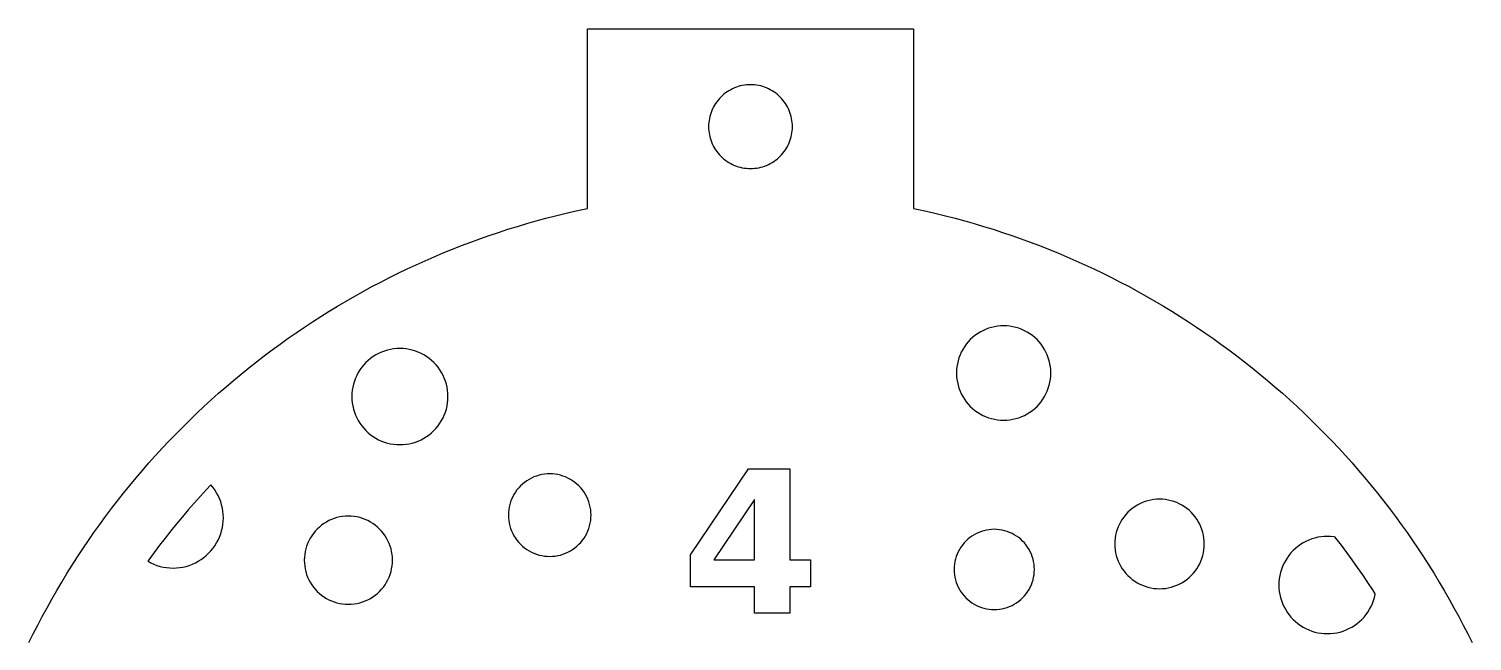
# Model space of a CAD drawing. Header units: millimetres. Extents: x -34 to 108, y -34 to 42.
# Drawn here: x 42 to 104, y 15.2 to 41.5 of the extents above; entities that cross this region are included whole.
import ezdxf

# ---------------------------------------------------------------- set-up
doc = ezdxf.new("R2010")
doc.units = ezdxf.units.MM
doc.layers.add('CUT', color=1, linetype='Continuous')
doc.layers.add('ENGRAVE', color=7, linetype='Continuous')

msp = doc.modelspace()

# ---------------------------------------------------------------- linework, layer by layer
at = {"layer": 'CUT'}
msp.add_lwpolyline([(41.996, 15.132), (42.184, 15.512), (42.376, 15.889), (42.574, 16.263), (42.776, 16.635), (42.982, 17.005), (43.193, 17.372), (43.408, 17.737), (43.628, 18.098), (43.853, 18.457), (44.081, 18.814), (44.314, 19.167), (44.552, 19.518), (44.793, 19.865), (45.039, 20.21), (45.289, 20.552), (45.544, 20.89), (45.802, 21.225), (46.065, 21.558), (46.331, 21.887), (46.602, 22.212), (46.876, 22.534), (47.155, 22.853), (47.437, 23.169), (47.723, 23.481), (48.013, 23.789), (48.307, 24.094), (48.605, 24.395), (48.906, 24.693), (49.211, 24.987), (49.519, 25.277), (49.831, 25.563), (50.147, 25.845), (50.466, 26.124), (50.788, 26.398), (51.113, 26.669), (51.442, 26.935), (51.775, 27.198), (52.11, 27.456), (52.448, 27.711), (52.79, 27.961), (53.135, 28.207), (53.482, 28.448), (53.833, 28.686), (54.186, 28.919), (54.543, 29.147), (54.902, 29.372), (55.263, 29.592), (55.628, 29.807), (55.995, 30.018), (56.365, 30.224), (56.737, 30.426), (57.111, 30.624), (57.488, 30.816), (57.868, 31.004), (58.249, 31.188), (58.633, 31.366), (59.019, 31.54), (59.407, 31.709), (59.797, 31.874), (60.19, 32.033), (60.584, 32.188), (60.98, 32.338), (61.377, 32.483), (61.777, 32.623), (62.178, 32.759), (62.581, 32.889), (62.985, 33.014), (63.391, 33.135), (63.798, 33.25), (64.207, 33.361), (64.617, 33.466), (65.028, 33.566), (65.441, 33.662), (65.855, 33.752), (66, 33.782), (66, 41.5), (80, 41.5), (80, 33.782), (80.145, 33.752), (80.559, 33.662), (80.972, 33.566), (81.383, 33.466), (81.793, 33.361), (82.202, 33.25), (82.609, 33.135), (83.015, 33.014), (83.419, 32.889), (83.822, 32.759), (84.223, 32.623), (84.623, 32.483), (85.02, 32.338), (85.416, 32.188), (85.81, 32.033), (86.203, 31.874), (86.593, 31.709), (86.981, 31.54), (87.367, 31.366), (87.751, 31.188), (88.132, 31.004), (88.512, 30.816), (88.889, 30.624), (89.263, 30.426), (89.635, 30.224), (90.005, 30.018), (90.372, 29.807), (90.737, 29.592), (91.098, 29.372), (91.457, 29.147), (91.814, 28.919), (92.167, 28.686), (92.518, 28.448), (92.865, 28.207), (93.21, 27.961), (93.552, 27.711), (93.89, 27.456), (94.225, 27.198), (94.558, 26.935), (94.887, 26.669), (95.212, 26.398), (95.534, 26.124), (95.853, 25.845), (96.169, 25.563), (96.481, 25.277), (96.789, 24.987), (97.094, 24.693), (97.395, 24.395), (97.693, 24.094), (97.987, 23.789), (98.277, 23.481), (98.563, 23.169), (98.845, 22.853), (99.124, 22.534), (99.398, 22.212), (99.669, 21.887), (99.935, 21.558), (100.198, 21.225), (100.456, 20.89), (100.711, 20.552), (100.961, 20.21), (101.207, 19.865), (101.448, 19.518), (101.686, 19.167), (101.919, 18.814), (102.147, 18.457), (102.372, 18.098), (102.592, 17.737), (102.807, 17.372), (103.018, 17.005), (103.224, 16.635), (103.426, 16.263), (103.624, 15.889), (103.816, 15.512), (104.004, 15.132)], dxfattribs=at)
for points in [[(74.798, 37.388), (74.791, 37.476), (74.781, 37.564), (74.765, 37.651), (74.746, 37.737), (74.722, 37.823), (74.695, 37.906), (74.663, 37.989), (74.627, 38.07), (74.587, 38.149), (74.544, 38.225), (74.497, 38.3), (74.446, 38.372), (74.391, 38.442), (74.334, 38.509), (74.273, 38.573), (74.209, 38.634), (74.142, 38.691), (74.072, 38.746), (74, 38.797), (73.925, 38.844), (73.849, 38.887), (73.77, 38.927), (73.689, 38.963), (73.606, 38.995), (73.523, 39.022), (73.437, 39.046), (73.351, 39.065), (73.264, 39.081), (73.176, 39.091), (73.088, 39.098), (73, 39.1), (72.912, 39.098), (72.824, 39.091), (72.736, 39.081), (72.649, 39.065), (72.563, 39.046), (72.477, 39.022), (72.394, 38.995), (72.311, 38.963), (72.23, 38.927), (72.151, 38.887), (72.075, 38.844), (72, 38.797), (71.928, 38.746), (71.858, 38.691), (71.791, 38.634), (71.727, 38.573), (71.666, 38.509), (71.609, 38.442), (71.554, 38.372), (71.503, 38.3), (71.456, 38.225), (71.413, 38.149), (71.373, 38.07), (71.337, 37.989), (71.305, 37.906), (71.278, 37.823), (71.254, 37.737), (71.235, 37.651), (71.219, 37.564), (71.209, 37.476), (71.202, 37.388), (71.2, 37.3), (71.202, 37.212), (71.209, 37.124), (71.219, 37.036), (71.235, 36.949), (71.254, 36.863), (71.278, 36.777), (71.305, 36.694), (71.337, 36.611), (71.373, 36.53), (71.413, 36.451), (71.456, 36.375), (71.503, 36.3), (71.554, 36.228), (71.609, 36.158), (71.666, 36.091), (71.727, 36.027), (71.791, 35.966), (71.858, 35.909), (71.928, 35.854), (72, 35.803), (72.075, 35.756), (72.151, 35.713), (72.23, 35.673), (72.311, 35.637), (72.394, 35.605), (72.477, 35.578), (72.563, 35.554), (72.649, 35.535), (72.736, 35.519), (72.824, 35.509), (72.912, 35.502), (73, 35.5), (73.088, 35.502), (73.176, 35.509), (73.264, 35.519), (73.351, 35.535), (73.437, 35.554), (73.523, 35.578), (73.606, 35.605), (73.689, 35.637), (73.77, 35.673), (73.849, 35.713), (73.925, 35.756), (74, 35.803), (74.072, 35.854), (74.142, 35.909), (74.209, 35.966), (74.273, 36.027), (74.334, 36.091), (74.391, 36.158), (74.446, 36.228), (74.497, 36.3), (74.544, 36.375), (74.587, 36.451), (74.627, 36.53), (74.663, 36.611), (74.695, 36.694), (74.722, 36.777), (74.746, 36.863), (74.765, 36.949), (74.781, 37.036), (74.791, 37.124), (74.798, 37.212), (74.8, 37.3), (74.798, 37.388)], [(85.796, 26.064), (85.835, 26.191), (85.865, 26.321), (85.887, 26.452), (85.9, 26.584), (85.904, 26.716), (85.9, 26.849), (85.887, 26.981), (85.865, 27.112), (85.835, 27.241), (85.796, 27.368), (85.75, 27.492), (85.695, 27.613), (85.632, 27.73), (85.562, 27.843), (85.485, 27.951), (85.401, 28.054), (85.31, 28.15), (85.213, 28.241), (85.11, 28.325), (85.003, 28.403), (84.89, 28.473), (84.773, 28.535), (84.652, 28.59), (84.528, 28.637), (84.401, 28.675), (84.272, 28.705), (84.141, 28.727), (84.009, 28.74), (83.876, 28.744), (83.743, 28.74), (83.611, 28.727), (83.48, 28.705), (83.351, 28.675), (83.224, 28.637), (83.1, 28.59), (82.979, 28.535), (82.862, 28.473), (82.749, 28.403), (82.641, 28.325), (82.539, 28.241), (82.442, 28.15), (82.351, 28.054), (82.267, 27.951), (82.19, 27.843), (82.12, 27.73), (82.057, 27.613), (82.002, 27.492), (81.955, 27.368), (81.917, 27.241), (81.887, 27.112), (81.865, 26.981), (81.852, 26.849), (81.848, 26.716), (81.852, 26.584), (81.865, 26.452), (81.887, 26.321), (81.917, 26.191), (81.955, 26.064), (82.002, 25.94), (82.057, 25.819), (82.12, 25.702), (82.19, 25.59), (82.267, 25.482), (82.351, 25.379), (82.442, 25.282), (82.539, 25.192), (82.641, 25.107), (82.749, 25.03), (82.862, 24.96), (82.979, 24.897), (83.1, 24.843), (83.224, 24.796), (83.351, 24.757), (83.48, 24.727), (83.611, 24.706), (83.743, 24.693), (83.876, 24.688), (84.009, 24.693), (84.141, 24.706), (84.272, 24.727), (84.401, 24.757), (84.528, 24.796), (84.652, 24.843), (84.773, 24.897), (84.89, 24.96), (85.003, 25.03), (85.11, 25.107), (85.213, 25.192), (85.31, 25.282), (85.401, 25.379), (85.485, 25.482), (85.562, 25.59), (85.632, 25.702), (85.695, 25.819), (85.75, 25.94), (85.796, 26.064)], [(59.932, 25.168), (59.962, 25.3), (59.984, 25.433), (59.997, 25.568), (60.002, 25.703), (59.997, 25.838), (59.984, 25.972), (59.962, 26.105), (59.932, 26.237), (59.892, 26.366), (59.845, 26.493), (59.789, 26.616), (59.725, 26.735), (59.654, 26.85), (59.575, 26.96), (59.489, 27.064), (59.397, 27.163), (59.298, 27.255), (59.194, 27.341), (59.084, 27.42), (58.969, 27.491), (58.85, 27.555), (58.727, 27.61), (58.601, 27.658), (58.471, 27.697), (58.34, 27.728), (58.206, 27.75), (58.072, 27.763), (57.937, 27.768), (57.802, 27.763), (57.667, 27.75), (57.534, 27.728), (57.402, 27.697), (57.273, 27.658), (57.147, 27.61), (57.024, 27.555), (56.904, 27.491), (56.79, 27.42), (56.68, 27.341), (56.575, 27.255), (56.477, 27.163), (56.384, 27.064), (56.299, 26.96), (56.22, 26.85), (56.148, 26.735), (56.085, 26.616), (56.029, 26.493), (55.981, 26.366), (55.942, 26.237), (55.911, 26.105), (55.889, 25.972), (55.876, 25.838), (55.872, 25.703), (55.876, 25.568), (55.889, 25.433), (55.911, 25.3), (55.942, 25.168), (55.981, 25.039), (56.029, 24.912), (56.085, 24.789), (56.148, 24.67), (56.22, 24.555), (56.299, 24.445), (56.384, 24.341), (56.477, 24.242), (56.575, 24.15), (56.68, 24.064), (56.79, 23.986), (56.904, 23.914), (57.024, 23.85), (57.147, 23.795), (57.273, 23.747), (57.402, 23.708), (57.534, 23.677), (57.667, 23.655), (57.802, 23.642), (57.937, 23.638), (58.072, 23.642), (58.206, 23.655), (58.34, 23.677), (58.471, 23.708), (58.601, 23.747), (58.727, 23.795), (58.85, 23.85), (58.969, 23.914), (59.084, 23.986), (59.194, 24.064), (59.298, 24.15), (59.397, 24.242), (59.489, 24.341), (59.575, 24.445), (59.654, 24.555), (59.725, 24.67), (59.789, 24.789), (59.845, 24.912), (59.892, 25.039), (59.932, 25.168)], [(66.054, 20.041), (66.087, 20.152), (66.114, 20.265), (66.133, 20.38), (66.144, 20.495), (66.148, 20.611), (66.144, 20.727), (66.133, 20.843), (66.114, 20.957), (66.087, 21.07), (66.054, 21.181), (66.013, 21.29), (65.965, 21.396), (65.91, 21.498), (65.849, 21.597), (65.781, 21.691), (65.708, 21.781), (65.628, 21.865), (65.543, 21.945), (65.454, 22.018), (65.359, 22.086), (65.261, 22.147), (65.159, 22.202), (65.053, 22.25), (64.944, 22.291), (64.833, 22.324), (64.72, 22.351), (64.606, 22.37), (64.49, 22.381), (64.374, 22.385), (64.258, 22.381), (64.143, 22.37), (64.028, 22.351), (63.915, 22.324), (63.804, 22.291), (63.695, 22.25), (63.59, 22.202), (63.487, 22.147), (63.389, 22.086), (63.294, 22.018), (63.205, 21.945), (63.12, 21.865), (63.041, 21.781), (62.967, 21.691), (62.899, 21.597), (62.838, 21.498), (62.783, 21.396), (62.735, 21.29), (62.695, 21.181), (62.661, 21.07), (62.635, 20.957), (62.616, 20.843), (62.604, 20.727), (62.6, 20.611), (62.604, 20.495), (62.616, 20.38), (62.635, 20.265), (62.661, 20.152), (62.695, 20.041), (62.735, 19.933), (62.783, 19.827), (62.838, 19.724), (62.899, 19.626), (62.967, 19.532), (63.041, 19.442), (63.12, 19.357), (63.205, 19.278), (63.294, 19.204), (63.389, 19.137), (63.487, 19.075), (63.59, 19.021), (63.695, 18.973), (63.804, 18.932), (63.915, 18.898), (64.028, 18.872), (64.143, 18.853), (64.258, 18.841), (64.374, 18.838), (64.49, 18.841), (64.606, 18.853), (64.72, 18.872), (64.833, 18.898), (64.944, 18.932), (65.053, 18.973), (65.159, 19.021), (65.261, 19.075), (65.359, 19.137), (65.454, 19.204), (65.543, 19.278), (65.628, 19.357), (65.708, 19.442), (65.781, 19.532), (65.849, 19.626), (65.91, 19.724), (65.965, 19.827), (66.013, 19.933), (66.054, 20.041)], [(50.238, 19.802), (50.279, 19.937), (50.311, 20.075), (50.334, 20.214), (50.348, 20.355), (50.352, 20.496), (50.348, 20.637), (50.334, 20.778), (50.311, 20.917), (50.279, 21.055), (50.238, 21.19), (50.188, 21.322), (50.13, 21.451), (50.063, 21.575), (49.988, 21.695), (49.906, 21.81), (49.82, 21.915), (49.628, 21.711), (49.364, 21.423), (49.103, 21.131), (48.845, 20.836), (48.591, 20.538), (48.341, 20.237), (48.095, 19.933), (47.852, 19.626), (47.613, 19.316), (47.378, 19.003), (47.146, 18.687), (47.107, 18.632), (47.115, 18.627), (47.239, 18.56), (47.368, 18.502), (47.5, 18.452), (47.635, 18.411), (47.773, 18.379), (47.912, 18.356), (48.053, 18.342), (48.194, 18.338), (48.335, 18.342), (48.476, 18.356), (48.615, 18.379), (48.752, 18.411), (48.888, 18.452), (49.02, 18.502), (49.148, 18.56), (49.273, 18.627), (49.393, 18.701), (49.508, 18.784), (49.617, 18.873), (49.72, 18.97), (49.817, 19.073), (49.906, 19.182), (49.988, 19.297), (50.063, 19.417), (50.13, 19.541), (50.188, 19.67), (50.238, 19.802)], [(92.394, 18.754), (92.431, 18.875), (92.46, 18.997), (92.48, 19.122), (92.492, 19.247), (92.497, 19.372), (92.492, 19.498), (92.48, 19.623), (92.46, 19.748), (92.431, 19.87), (92.394, 19.991), (92.35, 20.108), (92.298, 20.223), (92.239, 20.334), (92.172, 20.441), (92.099, 20.543), (92.019, 20.64), (91.933, 20.732), (91.842, 20.818), (91.744, 20.898), (91.642, 20.971), (91.535, 21.038), (91.424, 21.097), (91.31, 21.149), (91.192, 21.193), (91.071, 21.23), (90.949, 21.258), (90.825, 21.279), (90.7, 21.291), (90.574, 21.295), (90.448, 21.291), (90.323, 21.279), (90.199, 21.258), (90.076, 21.23), (89.956, 21.193), (89.838, 21.149), (89.723, 21.097), (89.612, 21.038), (89.506, 20.971), (89.403, 20.898), (89.306, 20.818), (89.214, 20.732), (89.128, 20.64), (89.048, 20.543), (88.975, 20.441), (88.909, 20.334), (88.849, 20.223), (88.797, 20.108), (88.753, 19.991), (88.716, 19.87), (88.688, 19.748), (88.667, 19.623), (88.655, 19.498), (88.651, 19.372), (88.655, 19.247), (88.667, 19.122), (88.688, 18.997), (88.716, 18.875), (88.753, 18.754), (88.797, 18.637), (88.849, 18.522), (88.909, 18.411), (88.975, 18.304), (89.048, 18.202), (89.128, 18.105), (89.214, 18.013), (89.306, 17.927), (89.403, 17.847), (89.506, 17.774), (89.612, 17.707), (89.723, 17.648), (89.838, 17.596), (89.956, 17.552), (90.076, 17.515), (90.199, 17.487), (90.323, 17.466), (90.448, 17.454), (90.574, 17.45), (90.7, 17.454), (90.825, 17.466), (90.949, 17.487), (91.071, 17.515), (91.192, 17.552), (91.31, 17.596), (91.424, 17.648), (91.535, 17.707), (91.642, 17.774), (91.744, 17.847), (91.842, 17.927), (91.933, 18.013), (92.019, 18.105), (92.099, 18.202), (92.172, 18.304), (92.239, 18.411), (92.298, 18.522), (92.35, 18.637), (92.394, 18.754)], [(57.555, 18.184), (57.583, 18.304), (57.603, 18.427), (57.615, 18.55), (57.62, 18.674), (57.615, 18.798), (57.603, 18.921), (57.583, 19.044), (57.555, 19.164), (57.519, 19.283), (57.475, 19.399), (57.424, 19.512), (57.366, 19.621), (57.3, 19.727), (57.228, 19.827), (57.149, 19.923), (57.065, 20.014), (56.974, 20.099), (56.878, 20.177), (56.777, 20.249), (56.672, 20.315), (56.563, 20.373), (56.45, 20.425), (56.334, 20.468), (56.215, 20.504), (56.094, 20.532), (55.972, 20.553), (55.849, 20.565), (55.725, 20.569), (55.601, 20.565), (55.477, 20.553), (55.355, 20.532), (55.234, 20.504), (55.116, 20.468), (55, 20.425), (54.887, 20.373), (54.777, 20.315), (54.672, 20.249), (54.571, 20.177), (54.476, 20.099), (54.385, 20.014), (54.3, 19.923), (54.222, 19.827), (54.149, 19.727), (54.084, 19.621), (54.025, 19.512), (53.974, 19.399), (53.931, 19.283), (53.895, 19.164), (53.866, 19.044), (53.846, 18.921), (53.834, 18.798), (53.83, 18.674), (53.834, 18.55), (53.846, 18.427), (53.866, 18.304), (53.895, 18.184), (53.931, 18.065), (53.974, 17.949), (54.025, 17.836), (54.084, 17.727), (54.149, 17.621), (54.222, 17.521), (54.3, 17.425), (54.385, 17.334), (54.476, 17.249), (54.571, 17.171), (54.672, 17.099), (54.777, 17.033), (54.887, 16.975), (55, 16.923), (55.116, 16.88), (55.234, 16.844), (55.355, 16.816), (55.477, 16.795), (55.601, 16.783), (55.725, 16.779), (55.849, 16.783), (55.972, 16.795), (56.094, 16.816), (56.215, 16.844), (56.334, 16.88), (56.45, 16.923), (56.563, 16.975), (56.672, 17.033), (56.777, 17.099), (56.878, 17.171), (56.974, 17.249), (57.065, 17.334), (57.149, 17.425), (57.228, 17.521), (57.3, 17.621), (57.366, 17.727), (57.424, 17.836), (57.475, 17.949), (57.519, 18.065), (57.555, 18.184)], [(85.138, 17.831), (85.164, 17.941), (85.182, 18.053), (85.193, 18.165), (85.197, 18.278), (85.193, 18.39), (85.182, 18.502), (85.164, 18.614), (85.138, 18.724), (85.106, 18.832), (85.066, 18.937), (85.019, 19.04), (84.966, 19.139), (84.907, 19.235), (84.841, 19.327), (84.769, 19.414), (84.692, 19.496), (84.61, 19.573), (84.523, 19.645), (84.431, 19.711), (84.335, 19.77), (84.236, 19.823), (84.133, 19.87), (84.027, 19.91), (83.92, 19.942), (83.81, 19.968), (83.698, 19.986), (83.586, 19.997), (83.473, 20.001), (83.361, 19.997), (83.248, 19.986), (83.137, 19.968), (83.027, 19.942), (82.919, 19.91), (82.814, 19.87), (82.711, 19.823), (82.612, 19.77), (82.516, 19.711), (82.424, 19.645), (82.337, 19.573), (82.255, 19.496), (82.178, 19.414), (82.106, 19.327), (82.04, 19.235), (81.981, 19.139), (81.928, 19.04), (81.881, 18.937), (81.841, 18.832), (81.809, 18.724), (81.783, 18.614), (81.765, 18.502), (81.753, 18.39), (81.75, 18.278), (81.753, 18.165), (81.765, 18.053), (81.783, 17.941), (81.809, 17.831), (81.841, 17.723), (81.881, 17.618), (81.928, 17.515), (81.981, 17.416), (82.04, 17.32), (82.106, 17.228), (82.178, 17.141), (82.255, 17.059), (82.337, 16.982), (82.424, 16.91), (82.516, 16.844), (82.612, 16.785), (82.711, 16.732), (82.814, 16.685), (82.919, 16.645), (83.027, 16.613), (83.137, 16.587), (83.248, 16.569), (83.361, 16.558), (83.473, 16.554), (83.586, 16.558), (83.698, 16.569), (83.81, 16.587), (83.92, 16.613), (84.027, 16.645), (84.133, 16.685), (84.236, 16.732), (84.335, 16.785), (84.431, 16.844), (84.523, 16.91), (84.61, 16.982), (84.692, 17.059), (84.769, 17.141), (84.841, 17.228), (84.907, 17.32), (84.966, 17.416), (85.019, 17.515), (85.066, 17.618), (85.106, 17.723), (85.138, 17.831)], [(99.718, 16.809), (99.766, 16.937), (99.806, 17.068), (99.837, 17.201), (99.843, 17.235), (99.739, 17.396), (99.524, 17.723), (99.304, 18.047), (99.081, 18.368), (98.854, 18.687), (98.622, 19.003), (98.387, 19.316), (98.148, 19.626), (98.113, 19.671), (98.061, 19.679), (97.925, 19.693), (97.788, 19.697), (97.651, 19.693), (97.515, 19.679), (97.381, 19.657), (97.247, 19.626), (97.117, 19.587), (96.989, 19.538), (96.864, 19.482), (96.744, 19.417), (96.627, 19.345), (96.516, 19.266), (96.411, 19.179), (96.311, 19.085), (96.217, 18.986), (96.131, 18.88), (96.051, 18.769), (95.979, 18.653), (95.914, 18.532), (95.858, 18.408), (95.81, 18.28), (95.77, 18.149), (95.739, 18.016), (95.717, 17.881), (95.703, 17.745), (95.699, 17.608), (95.703, 17.472), (95.717, 17.336), (95.739, 17.201), (95.77, 17.068), (95.81, 16.937), (95.858, 16.809), (95.914, 16.684), (95.979, 16.564), (96.051, 16.448), (96.131, 16.337), (96.217, 16.231), (96.311, 16.131), (96.411, 16.038), (96.516, 15.951), (96.627, 15.871), (96.744, 15.799), (96.864, 15.735), (96.989, 15.678), (97.117, 15.63), (97.247, 15.59), (97.381, 15.559), (97.515, 15.537), (97.651, 15.524), (97.788, 15.519), (97.925, 15.524), (98.061, 15.537), (98.196, 15.559), (98.329, 15.59), (98.46, 15.63), (98.588, 15.678), (98.712, 15.735), (98.833, 15.799), (98.949, 15.871), (99.06, 15.951), (99.166, 16.038), (99.265, 16.131), (99.359, 16.231), (99.445, 16.337), (99.525, 16.448), (99.597, 16.564), (99.662, 16.684), (99.718, 16.809)]]:
    msp.add_lwpolyline(points, close=True, dxfattribs=at)
at = {"layer": 'ENGRAVE'}
for points in [[(74.688, 18.688), (75.572, 18.688), (75.572, 17.529), (74.688, 17.529), (74.688, 16.4), (73.176, 16.4), (73.176, 17.529), (70.428, 17.529), (70.428, 18.899), (72.91, 22.6), (74.688, 22.6), (74.688, 18.688)], [(71.425, 18.688), (73.176, 18.688), (73.176, 21.283), (71.425, 18.688)]]:
    msp.add_lwpolyline(points, close=True, dxfattribs=at)

doc.saveas('drawing.dxf')
